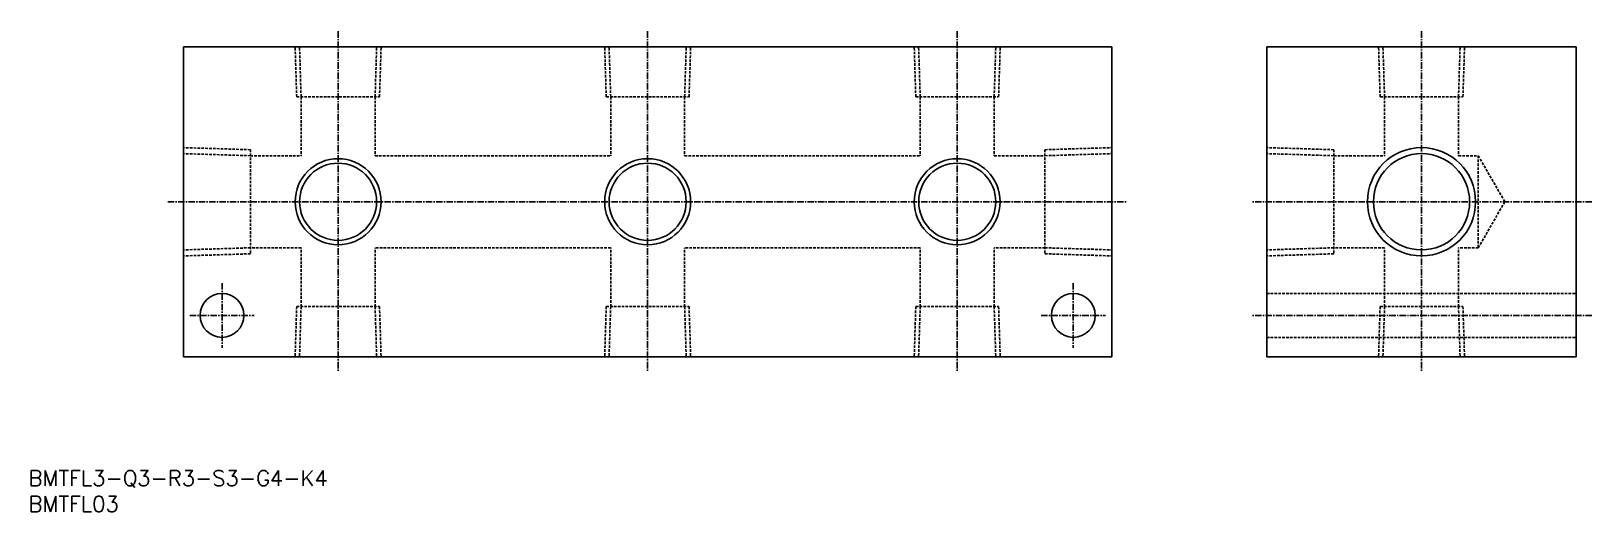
# Model space of a CAD drawing. Extents: x 1 to 303, y 0 to 93.
import ezdxf

# ---------------------------------------------------------------- set-up
doc = ezdxf.new("R2010")
doc.units = 0
doc.linetypes.add('CENTER', pattern=[2, 1.25, -0.25, 0.25, -0.25])
doc.linetypes.add('DASHED', pattern=[0.75, 0.5, -0.25])
doc.layers.get('0').update_dxf_attribs({"linetype": 'CONTINUOUS'})
doc.layers.add('CENTER', color=1, linetype='CENTER')
doc.styles.get("Standard").update_dxf_attribs({"font": 'txt.shx'})

# ---------------------------------------------------------------- blocks, each defined once
blk = doc.blocks.new('*U14')
at = {"color": 7, "linetype": 'CONTINUOUS'}
blk.add_text('BMTFL03', height=3, dxfattribs=at).set_placement((0, 0))
blk = doc.blocks.new('*U15')
at = {"color": 7, "linetype": 'CONTINUOUS'}
blk.add_text('BMTFL3-Q3-R3-S3-G4-K4', height=3, dxfattribs=at).set_placement((0, 5))

msp = doc.modelspace()

# ---------------------------------------------------------------- linework, layer by layer
at = {"color": 7, "linetype": 'CONTINUOUS'}
for p, q in [((30, 90), (210, 90)), ((30, 90), (30, 30)), ((210, 90), (210, 30)), ((240, 90), (240, 30)), ((240, 90), (300, 90)), ((300, 90), (300, 30)), ((210, 30), (30, 30)), ((300, 30), (240, 30))]:
    msp.add_line(p, q, dxfattribs=at)
at = {"color": 3, "linetype": 'DASHED'}
for p, q in [((51.97, 80.3), (51.67, 90)), ((52.83, 80.3), (52.52, 90)), ((67.17, 80.3), (67.47, 90)), ((68.03, 80.3), (68.33, 90)), ((111.97, 80.3), (111.67, 90)), ((112.83, 80.3), (112.52, 90)), ((127.17, 80.3), (127.47, 90)), ((128.03, 80.3), (128.33, 90)), ((171.97, 80.3), (171.67, 90)), ((172.83, 80.3), (172.52, 90)), ((187.17, 80.3), (187.47, 90)), ((188.03, 80.3), (188.33, 90)), ((261.97, 80.3), (261.67, 90)), ((262.83, 80.3), (262.52, 90)), ((277.17, 80.3), (277.47, 90)), ((278.03, 80.3), (278.33, 90)), ((51.97, 80.3), (68.03, 80.3)), ((52.83, 80.3), (52.83, 68.91)), ((67.17, 80.3), (67.17, 68.91)), ((111.97, 80.3), (128.03, 80.3)), ((112.83, 80.3), (112.83, 68.91)), ((127.17, 80.3), (127.17, 68.91)), ((171.97, 80.3), (188.03, 80.3)), ((172.83, 80.3), (172.83, 68.91)), ((187.17, 80.3), (187.17, 68.91)), ((261.97, 80.3), (278.03, 80.3)), ((262.83, 80.3), (262.83, 68.91)), ((277.17, 80.3), (277.17, 68.91)), ((43, 70.07), (30, 70.48)), ((43, 70.07), (43, 49.93)), ((197, 70.07), (210, 70.48)), ((197, 70.07), (197, 49.93)), ((253, 70.07), (240, 70.48)), ((253, 70.07), (253, 49.93)), ((43, 68.91), (30, 69.32)), ((43, 68.91), (52.83, 68.91)), ((67.17, 68.91), (112.83, 68.91)), ((127.17, 68.91), (172.83, 68.91)), ((187.17, 68.91), (197, 68.91)), ((197, 68.91), (210, 69.32)), ((253, 68.91), (240, 69.32)), ((253, 68.91), (262.83, 68.91)), ((277.17, 68.91), (281, 68.91)), ((281, 68.91), (286.14, 60)), ((281, 68.91), (281, 51.09)), ((281, 51.09), (286.14, 60)), ((43, 51.09), (30, 50.68)), ((43, 49.93), (30, 49.52)), ((52.83, 51.09), (43, 51.09)), ((52.83, 39.7), (52.83, 51.09)), ((67.17, 39.7), (67.17, 51.09)), ((112.83, 51.09), (67.17, 51.09)), ((112.83, 39.7), (112.83, 51.09)), ((172.83, 51.09), (127.17, 51.09)), ((127.17, 39.7), (127.17, 51.09)), ((172.83, 39.7), (172.83, 51.09)), ((197, 51.09), (187.17, 51.09)), ((187.17, 39.7), (187.17, 51.09)), ((197, 51.09), (210, 50.68)), ((197, 49.93), (210, 49.52)), ((253, 51.09), (240, 50.68)), ((253, 49.93), (240, 49.52)), ((262.83, 51.09), (253, 51.09)), ((262.83, 39.7), (262.83, 51.09)), ((277.17, 39.7), (277.17, 51.09)), ((281, 51.09), (277.17, 51.09)), ((51.97, 39.7), (51.67, 30)), ((51.97, 39.7), (68.03, 39.7)), ((52.83, 39.7), (52.52, 30)), ((67.17, 39.7), (67.47, 30)), ((68.03, 39.7), (68.33, 30)), ((111.97, 39.7), (111.67, 30)), ((111.97, 39.7), (128.03, 39.7)), ((112.83, 39.7), (112.52, 30)), ((127.17, 39.7), (127.47, 30)), ((128.03, 39.7), (128.33, 30)), ((171.97, 39.7), (171.67, 30)), ((171.97, 39.7), (188.03, 39.7)), ((172.83, 39.7), (172.52, 30)), ((187.17, 39.7), (187.47, 30)), ((188.03, 39.7), (188.33, 30)), ((240, 42.25), (300, 42.25)), ((261.97, 39.7), (261.67, 30)), ((261.97, 39.7), (278.03, 39.7)), ((262.83, 39.7), (262.52, 30)), ((277.17, 39.7), (277.47, 30)), ((278.03, 39.7), (278.33, 30)), ((240, 33.75), (300, 33.75))]:
    msp.add_line(p, q, dxfattribs=at)
at = {"color": 7, "linetype": 'CONTINUOUS'}
for centre, radius in [((270, 60), 10.48), ((60, 60), 7.47), ((120, 60), 7.47), ((180, 60), 7.47), ((37.5, 38), 4.25), ((202.5, 38), 4.25)]:
    msp.add_circle(centre, radius, dxfattribs=at)
at = {"color": 3, "linetype": 'CONTINUOUS'}
for centre, radius in [((60, 60), 8.33), ((120, 60), 8.33), ((180, 60), 8.33), ((270, 60), 9.32)]:
    msp.add_circle(centre, radius, dxfattribs=at)
at = {"layer": 'CENTER'}
for p, q in [((60, 93), (60, 27)), ((120, 93), (120, 27)), ((180, 93), (180, 27)), ((270, 93), (270, 27)), ((27, 60), (213, 60)), ((303, 60), (237, 60)), ((37.5, 44.25), (37.5, 31.75)), ((202.5, 44.25), (202.5, 31.75)), ((31.25, 38), (43.75, 38)), ((196.25, 38), (208.75, 38)), ((303, 38), (237, 38))]:
    msp.add_line(p, q, dxfattribs=at)

# ---------------------------------------------------------------- block references
at = {"color": 7, "linetype": 'CONTINUOUS'}
for name in ['*U15', '*U14']:
    msp.add_blockref(name, (0, 0), dxfattribs=at)

doc.saveas('drawing.dxf')
